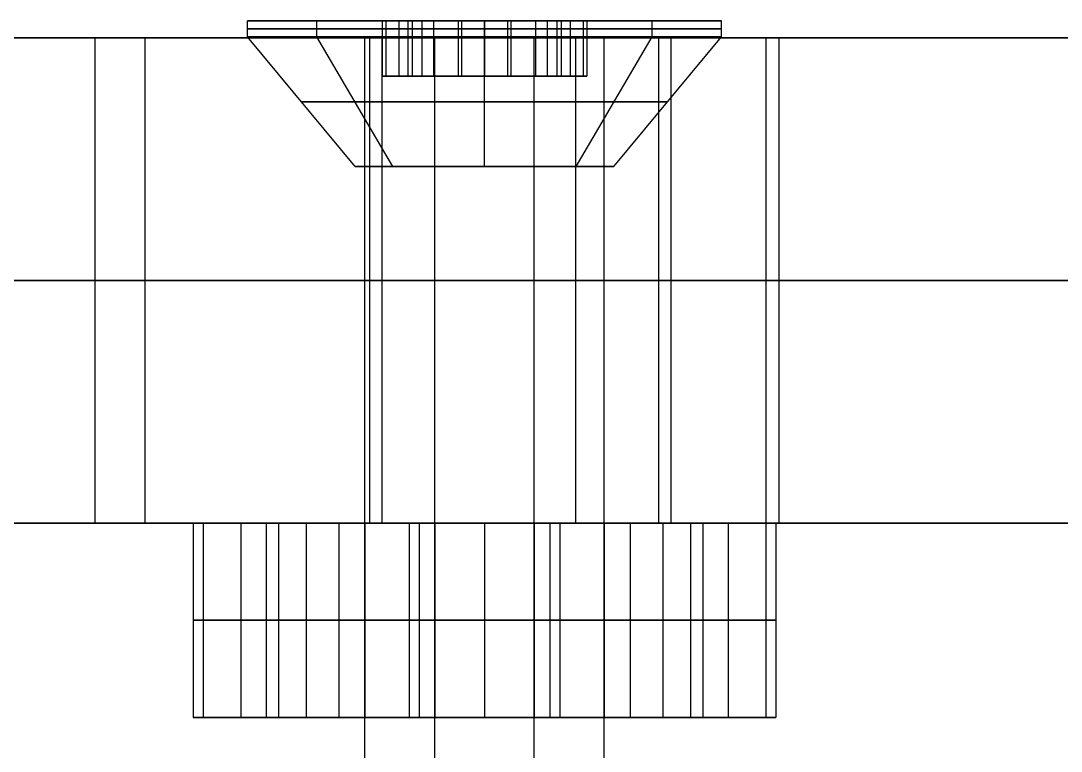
# Model space of a CAD drawing. Header units: millimetres. Extents: x -170 to 170, y -1654 to 210.
# Drawn here: x -63.49 to -31.34, y -35.07 to -12.5 of the extents above; entities that cross this region are included whole.
import ezdxf

# ---------------------------------------------------------------- set-up
doc = ezdxf.new("R2010")
doc.units = ezdxf.units.MM
doc.header["$MEASUREMENT"] = 0
doc.layers.add('V1', color=7, linetype='Continuous', true_color=0x000000)

msp = doc.modelspace()

# ---------------------------------------------------------------- linework, layer by layer
at = {"layer": 'V1'}
for p, q in [((-56.479, -12.5, 136.321), (-52.317, -12.5, 136.321)), ((-51.392, -12.5, 371.446), (-54.335, -12.5, 368.503)), ((-51.093, -12.5, 375.613), (-54.335, -12.5, 378.856)), ((-49.159, -12.5, 143.642), (-49.159, -12.5, 139.056)), ((-49.159, -12.5, 133.585), (-49.159, -12.5, 129)), ((-43.982, -12.5, 368.503), (-47.224, -12.5, 371.745)), ((-43.982, -12.5, 378.856), (-46.925, -12.5, 375.913)), ((-46, -12.5, 136.321), (-41.838, -12.5, 136.321)), ((-53.159, -17, 136.321), (-56.479, -13, 136.321)), ((-51.987, -17, 376.508), (-54.335, -13, 378.856)), ((-51.987, -17, 370.851), (-54.335, -13, 368.503)), ((53.619, -13.028, 204), (-53.619, -13.028, 204)), ((-49.159, -17, 132.321), (-49.159, -13, 129)), ((-49.159, -17, 140.321), (-49.159, -13, 143.642)), ((-46.33, -17, 370.851), (-43.982, -13, 368.503)), ((-46.33, -17, 376.508), (-43.982, -13, 378.856)), ((-45.159, -17, 136.321), (-41.838, -13, 136.321)), ((-46, -14.215, 136.321), (-52.317, -14.215, 136.321)), ((-51.392, -14.215, 371.446), (-46.925, -14.215, 375.913)), ((-47.224, -14.215, 371.745), (-51.093, -14.215, 375.613)), ((-49.159, -14.215, 139.056), (-49.159, -14.215, 133.585)), ((-153, -28.028, 25), (153, -28.028, 25)), ((-53.159, -28.028, 136.321), (-58.159, -28.028, 136.321)), ((-55.522, -28.028, 367.315), (-51.987, -28.028, 370.851)), ((-51.987, -28.028, 376.508), (-54.67, -28.028, 379.191)), ((53.619, -28.028, 204), (-53.619, -28.028, 204)), ((-49.159, -28.028, 144.115), (-49.159, -28.028, 140.321)), ((-49.159, -28.028, 132.321), (-49.159, -28.028, 128.527)), ((-43.647, -28.028, 368.168), (-46.33, -28.028, 370.851)), ((-46.33, -28.028, 376.508), (-42.795, -28.028, 380.043)), ((-40.159, -28.028, 136.321), (-45.159, -28.028, 136.321)), ((-53.159, -34.028, 136.321), (-58.159, -34.028, 136.321)), ((-55.522, -34.028, 367.315), (-51.987, -34.028, 370.851)), ((-51.987, -34.028, 376.508), (-54.67, -34.028, 379.191)), ((-49.159, -34.028, 144.115), (-49.159, -34.028, 140.321)), ((-49.159, -34.028, 132.321), (-49.159, -34.028, 128.527)), ((-43.647, -34.028, 368.168), (-46.33, -34.028, 370.851)), ((-46.33, -34.028, 376.508), (-42.795, -34.028, 380.043)), ((-40.159, -34.028, 136.321), (-45.159, -34.028, 136.321))]:
    msp.add_line(p, q, dxfattribs=at)
at = {"layer": 'V1', "extrusion": (5.26153e-16, 1, -4.17519e-16)}
msp.add_circle((49.159, 373.679, -13), 7.321, dxfattribs=at)
at = {"layer": 'V1', "extrusion": (-7.68154e-17, 1, 6.67277e-16)}
msp.add_circle((49.159, 136.321, -13), 7.321, dxfattribs=at)
at = {"layer": 'V1', "extrusion": (6.14523e-16, 1, 0)}
msp.add_circle((49.159, 373.679, -15), 5.66, dxfattribs=at)
at = {"layer": 'V1', "extrusion": (-7.68154e-17, 1, 6.14523e-16)}
msp.add_circle((49.159, 136.321, -15), 5.66, dxfattribs=at)
at = {"layer": 'V1', "extrusion": (1.80234e-17, 1, 9.061e-17)}
for start, end in [(157.5, 45), (45, 157.5)]:
    msp.add_arc((49.159, 373.679, -17), 4, start, end, dxfattribs=at)
at = {"layer": 'V1', "extrusion": (-7.68154e-17, 1, -5.13264e-17)}
for start, end in [(270, 22.5), (22.5, 270)]:
    msp.add_arc((49.159, 136.321, -17), 4, start, end, dxfattribs=at)
at = {"layer": 'V1'}
for points, weights, knots in [([(-54.335, -12.5, 378.856), (-49.159, -12.5, 384.032), (-43.982, -12.5, 378.856), (-38.805, -12.5, 373.679), (-43.982, -12.5, 368.503), (-49.159, -12.5, 363.326), (-54.335, -12.5, 368.503), (-59.512, -12.5, 373.679), (-54.335, -12.5, 378.856)], [1, 0.707106781187, 1, 0.707106781187, 1, 0.707106781187, 1, 0.707106781187, 1], [-45.997759, -45.997759, -45.997759, -34.49832, -34.49832, -22.99888, -22.99888, -11.49944, -11.49944, 0, 0, 0]), ([(-49.159, -12.5, 129), (-56.479, -12.5, 129), (-56.479, -12.5, 136.321), (-56.479, -12.5, 143.642), (-49.159, -12.5, 143.642), (-41.838, -12.5, 143.642), (-41.838, -12.5, 136.321), (-41.838, -12.5, 129), (-49.159, -12.5, 129)], [1, 0.707106781187, 1, 0.707106781187, 1, 0.707106781187, 1, 0.707106781187, 1], [-45.997759, -45.997759, -45.997759, -34.49832, -34.49832, -22.99888, -22.99888, -11.49944, -11.49944, 0, 0, 0]), ([(-54.335, -12.75, 378.856), (-49.159, -12.75, 384.032), (-43.982, -12.75, 378.856), (-38.805, -12.75, 373.679), (-43.982, -12.75, 368.503), (-49.159, -12.75, 363.326), (-54.335, -12.75, 368.503), (-59.512, -12.75, 373.679), (-54.335, -12.75, 378.856)], [1, 0.707106781187, 1, 0.707106781187, 1, 0.707106781187, 1, 0.707106781187, 1], [-45.997759, -45.997759, -45.997759, -34.49832, -34.49832, -22.99888, -22.99888, -11.49944, -11.49944, 0, 0, 0]), ([(-49.159, -12.75, 129), (-56.479, -12.75, 129), (-56.479, -12.75, 136.321), (-56.479, -12.75, 143.642), (-49.159, -12.75, 143.642), (-41.838, -12.75, 143.642), (-41.838, -12.75, 136.321), (-41.838, -12.75, 129), (-49.159, -12.75, 129)], [1, 0.707106781187, 1, 0.707106781187, 1, 0.707106781187, 1, 0.707106781187, 1], [-45.997759, -45.997759, -45.997759, -34.49832, -34.49832, -22.99888, -22.99888, -11.49944, -11.49944, 0, 0, 0]), ([(153, -13.028, 255), (153, -13.028, 408), (0, -13.028, 408), (-153, -13.028, 408), (-153, -13.028, 255)], [1, 0.707106781187, 1, 0.707106781187, 1], [-1296.663676, -1296.663676, -1296.663676, -1056.331838, -1056.331838, -816, -816, -816]), ([(-46.343, -13.028, 169.249), (-48.162, -13.028, 164.859), (-52.713, -13.028, 163.496), (-57.265, -13.028, 162.133), (-61.196, -13.028, 164.8)], [1, 0.903232105356, 1, 0.903232128428, 0.999999953857], [-31.498725, -31.498725, -31.498725, -22.627642, -22.627642, -13.75656, -13.75656, -13.75656]), ([(-61.196, -13.028, 345.2), (-57.265, -13.028, 347.867), (-52.713, -13.028, 346.504), (-48.162, -13.028, 345.141), (-46.343, -13.028, 340.751)], [1, 0.903232105356, 1, 0.903232128428, 0.999999953857], [27.506203, 27.506203, 27.506203, 36.377286, 36.377286, 45.248368, 45.248368, 45.248368]), ([(-45.463, -13.028, 375.21), (-43.932, -13.028, 371.514), (-47.628, -13.028, 369.984), (-51.323, -13.028, 368.453), (-52.854, -13.028, 372.149), (-54.385, -13.028, 375.844), (-50.689, -13.028, 377.375), (-46.994, -13.028, 378.905), (-45.463, -13.028, 375.21)], [1, 0.707106781187, 1, 0.707106781187, 1, 0.707106781187, 1, 0.707106851018, 0.999999860338], [0, 0, 0, 6.283186, 6.283186, 12.566371, 12.566371, 18.849557, 18.849557, 25.132741, 25.132741, 25.132741]), ([(-52.854, -13.028, 137.852), (-51.323, -13.028, 141.547), (-47.628, -13.028, 140.016), (-43.932, -13.028, 138.486), (-45.463, -13.028, 134.79), (-46.994, -13.028, 131.095), (-50.689, -13.028, 132.625), (-54.385, -13.028, 134.156), (-52.854, -13.028, 137.852)], [0.999999860338, 0.707106851018, 1, 0.707106781187, 1, 0.707106781187, 1, 0.707106781187, 1], [0, 0, 0, 6.283184, 6.283184, 12.56637, 12.56637, 18.849556, 18.849556, 25.132741, 25.132741, 25.132741]), ([(153, -20.528, 255), (153, -20.528, 408), (0, -20.528, 408), (-153, -20.528, 408), (-153, -20.528, 255)], [1, 0.707106781187, 1, 0.707106781187, 1], [-1296.663676, -1296.663676, -1296.663676, -1056.331838, -1056.331838, -816, -816, -816]), ([(153, -28.028, 255), (153, -28.028, 408), (0, -28.028, 408), (-153, -28.028, 408), (-153, -28.028, 255)], [1, 0.707106781187, 1, 0.707106781187, 1], [-1296.663676, -1296.663676, -1296.663676, -1056.331838, -1056.331838, -816, -816, -816]), ([(-46.343, -28.028, 169.249), (-48.162, -28.028, 164.859), (-52.713, -28.028, 163.496), (-57.265, -28.028, 162.133), (-61.196, -28.028, 164.8)], [1, 0.903232105356, 1, 0.903232105356, 1], [-31.498725, -31.498725, -31.498725, -22.627643, -22.627643, -13.75656, -13.75656, -13.75656]), ([(-61.196, -28.028, 345.2), (-57.265, -28.028, 347.867), (-52.713, -28.028, 346.504), (-48.162, -28.028, 345.141), (-46.343, -28.028, 340.751)], [1, 0.903232105356, 1, 0.903232128428, 0.999999953857], [27.506203, 27.506203, 27.506203, 36.377286, 36.377286, 45.248368, 45.248368, 45.248368]), ([(-45.463, -28.028, 375.21), (-46.994, -28.028, 378.905), (-50.689, -28.028, 377.375), (-54.385, -28.028, 375.844), (-52.854, -28.028, 372.148), (-51.323, -28.028, 368.453), (-47.628, -28.028, 369.984), (-43.932, -28.028, 371.514), (-45.463, -28.028, 375.21)], [0.999999860338, 0.707106851018, 1, 0.707106781187, 1, 0.707106781187, 1, 0.707106851018, 0.999999860338], [-25.132741, -25.132741, -25.132741, -18.849557, -18.849557, -12.566371, -12.566371, -6.283185, -6.283185, 0, 0, 0]), ([(-52.854, -28.028, 137.852), (-54.385, -28.028, 134.156), (-50.689, -28.028, 132.625), (-46.994, -28.028, 131.095), (-45.463, -28.028, 134.79), (-43.932, -28.028, 138.486), (-47.628, -28.028, 140.016), (-51.323, -28.028, 141.547), (-52.854, -28.028, 137.852)], [0.999999860338, 0.707106851018, 1, 0.707106781187, 1, 0.707106781187, 1, 0.707106851018, 0.999999860338], [-25.132741, -25.132741, -25.132741, -18.849557, -18.849557, -12.566371, -12.566371, -6.283185, -6.283185, 0, 0, 0]), ([(-45.463, -28.028, 375.21), (-43.932, -28.028, 371.514), (-47.628, -28.028, 369.984), (-51.323, -28.028, 368.453), (-52.854, -28.028, 372.149), (-54.385, -28.028, 375.844), (-50.689, -28.028, 377.375), (-46.994, -28.028, 378.905), (-45.463, -28.028, 375.21)], [1, 0.707106781187, 1, 0.707106781187, 1, 0.707106781187, 1, 0.707106851018, 0.999999860338], [0, 0, 0, 6.283186, 6.283186, 12.566371, 12.566371, 18.849557, 18.849557, 25.132741, 25.132741, 25.132741]), ([(-52.854, -28.028, 137.852), (-51.323, -28.028, 141.547), (-47.628, -28.028, 140.016), (-43.932, -28.028, 138.486), (-45.463, -28.028, 134.79), (-46.994, -28.028, 131.095), (-50.689, -28.028, 132.625), (-54.385, -28.028, 134.156), (-52.854, -28.028, 137.852)], [0.999999860338, 0.707106851018, 1, 0.707106781187, 1, 0.707106781187, 1, 0.707106781187, 1], [0, 0, 0, 6.283184, 6.283184, 12.56637, 12.56637, 18.849556, 18.849556, 25.132741, 25.132741, 25.132741]), ([(-45.463, -34.028, 375.21), (-46.994, -34.028, 378.905), (-50.689, -34.028, 377.375), (-54.385, -34.028, 375.844), (-52.854, -34.028, 372.148), (-51.323, -34.028, 368.453), (-47.628, -34.028, 369.984), (-43.932, -34.028, 371.514), (-45.463, -34.028, 375.21)], [1, 0.707106781187, 1, 0.707106781187, 1, 0.707106781187, 1, 0.707106781187, 1], [-25.132741, -25.132741, -25.132741, -18.849556, -18.849556, -12.566371, -12.566371, -6.283185, -6.283185, 0, 0, 0]), ([(-52.854, -34.028, 137.852), (-54.385, -34.028, 134.156), (-50.689, -34.028, 132.625), (-46.994, -34.028, 131.095), (-45.463, -34.028, 134.79), (-43.932, -34.028, 138.486), (-47.628, -34.028, 140.016), (-51.323, -34.028, 141.547), (-52.854, -34.028, 137.852)], [1, 0.707106781187, 1, 0.707106781187, 1, 0.707106781187, 1, 0.707106781187, 1], [-25.132741, -25.132741, -25.132741, -18.849556, -18.849556, -12.566371, -12.566371, -6.283185, -6.283185, 0, 0, 0])]:
    msp.add_rational_spline(points, weights, degree=2, knots=knots, dxfattribs=at)
for points in [[(-56.479, -13, 136.321), (-56.479, -12.75, 136.321), (-56.479, -12.5, 136.321)], [(-54.335, -13, 378.856), (-54.335, -12.75, 378.856), (-54.335, -12.5, 378.856)], [(-54.335, -13, 368.503), (-54.335, -12.75, 368.503), (-54.335, -12.5, 368.503)], [(-52.317, -12.5, 136.321), (-51.527, -12.5, 134.953), (-50.738, -12.5, 133.585)], [(-50.738, -12.5, 139.056), (-51.527, -12.5, 137.688), (-52.317, -12.5, 136.321)], [(-52.317, -12.5, 136.321), (-52.317, -13.358, 136.321), (-52.317, -14.215, 136.321)], [(-49.976, -12.5, 376.73), (-51.093, -12.5, 375.613), (-52.209, -12.5, 374.497)], [(-52.209, -12.5, 374.497), (-51.801, -12.5, 372.971), (-51.392, -12.5, 371.446)], [(-52.209, -12.5, 374.497), (-52.209, -13.358, 374.497), (-52.209, -14.215, 374.497)], [(-51.801, -12.5, 372.971), (-51.801, -13.358, 372.971), (-51.801, -14.215, 372.971)], [(-51.527, -12.5, 134.953), (-51.527, -13.358, 134.953), (-51.527, -14.215, 134.953)], [(-51.527, -12.5, 137.688), (-51.527, -13.358, 137.688), (-51.527, -14.215, 137.688)], [(-51.392, -12.5, 371.446), (-49.867, -12.5, 371.037), (-48.341, -12.5, 370.628)], [(-51.392, -12.5, 371.446), (-51.392, -13.358, 371.446), (-51.392, -14.215, 371.446)], [(-51.093, -12.5, 375.613), (-51.093, -13.358, 375.613), (-51.093, -14.215, 375.613)], [(-50.738, -12.5, 133.585), (-49.159, -12.5, 133.585), (-47.579, -12.5, 133.585)], [(-47.579, -12.5, 139.056), (-49.159, -12.5, 139.056), (-50.738, -12.5, 139.056)], [(-50.738, -12.5, 133.585), (-50.738, -13.358, 133.585), (-50.738, -14.215, 133.585)], [(-50.738, -12.5, 139.056), (-50.738, -13.358, 139.056), (-50.738, -14.215, 139.056)], [(-46.925, -12.5, 375.913), (-48.451, -12.5, 376.321), (-49.976, -12.5, 376.73)], [(-49.976, -12.5, 376.73), (-49.976, -13.358, 376.73), (-49.976, -14.215, 376.73)], [(-49.867, -12.5, 371.037), (-49.867, -13.358, 371.037), (-49.867, -14.215, 371.037)], [(-49.159, -13, 129), (-49.159, -12.75, 129), (-49.159, -12.5, 129)], [(-49.159, -13, 143.642), (-49.159, -12.75, 143.642), (-49.159, -12.5, 143.642)], [(-49.159, -12.5, 133.585), (-49.159, -13.358, 133.585), (-49.159, -14.215, 133.585)], [(-49.159, -12.5, 139.056), (-49.159, -13.358, 139.056), (-49.159, -14.215, 139.056)], [(-48.451, -12.5, 376.321), (-48.451, -13.358, 376.321), (-48.451, -14.215, 376.321)], [(-48.341, -12.5, 370.628), (-47.224, -12.5, 371.745), (-46.108, -12.5, 372.862)], [(-48.341, -12.5, 370.628), (-48.341, -13.358, 370.628), (-48.341, -14.215, 370.628)], [(-47.579, -12.5, 133.585), (-46.79, -12.5, 134.953), (-46, -12.5, 136.321)], [(-46, -12.5, 136.321), (-46.79, -12.5, 137.688), (-47.579, -12.5, 139.056)], [(-47.579, -12.5, 133.585), (-47.579, -13.358, 133.585), (-47.579, -14.215, 133.585)], [(-47.579, -12.5, 139.056), (-47.579, -13.358, 139.056), (-47.579, -14.215, 139.056)], [(-47.224, -12.5, 371.745), (-47.224, -13.358, 371.745), (-47.224, -14.215, 371.745)], [(-46.108, -12.5, 372.862), (-46.516, -12.5, 374.387), (-46.925, -12.5, 375.913)], [(-46.925, -12.5, 375.913), (-46.925, -13.358, 375.913), (-46.925, -14.215, 375.913)], [(-46.79, -12.5, 134.953), (-46.79, -13.358, 134.953), (-46.79, -14.215, 134.953)], [(-46.79, -12.5, 137.688), (-46.79, -13.358, 137.688), (-46.79, -14.215, 137.688)], [(-46.516, -12.5, 374.387), (-46.516, -13.358, 374.387), (-46.516, -14.215, 374.387)], [(-46.108, -12.5, 372.862), (-46.108, -13.358, 372.862), (-46.108, -14.215, 372.862)], [(-46, -12.5, 136.321), (-46, -13.358, 136.321), (-46, -14.215, 136.321)], [(-43.982, -13, 378.856), (-43.982, -12.75, 378.856), (-43.982, -12.5, 378.856)], [(-43.982, -13, 368.503), (-43.982, -12.75, 368.503), (-43.982, -12.5, 368.503)], [(-41.838, -13, 136.321), (-41.838, -12.75, 136.321), (-41.838, -12.5, 136.321)], [(-153, -13.028), (0, -13.028), (153, -13.028)], [(153, -13.028, -15), (0, -13.028, -15), (-153, -13.028, -15)], [(153, -13.028), (0, -13.028), (-153, -13.028)], [(153, -13.028, -7.5), (0, -13.028, -7.5), (-153, -13.028, -7.5)], [(-61.196, -13.028, 164.8), (-61.196, -20.528, 164.8), (-61.196, -28.028, 164.8)], [(-61.196, -13.028, 345.2), (-61.196, -20.528, 345.2), (-61.196, -28.028, 345.2)], [(-59.658, -13.028, 211.218), (-59.658, -20.528, 211.218), (-59.658, -28.028, 211.218)], [(-59.658, -13.028, 298.782), (-59.658, -20.528, 298.782), (-59.658, -28.028, 298.782)], [(-52.854, -28.028, 137.852), (-52.854, -20.528, 137.852), (-52.854, -13.028, 137.852)], [(-52.854, -28.028, 372.149), (-52.854, -20.528, 372.149), (-52.854, -13.028, 372.149)], [(-52.713, -13.028, 163.496), (-52.713, -20.528, 163.496), (-52.713, -28.028, 163.496)], [(-52.713, -13.028, 346.504), (-52.713, -20.528, 346.504), (-52.713, -28.028, 346.504)], [(-52.326, -13.028, 202.674), (-52.326, -20.528, 202.674), (-52.326, -28.028, 202.674)], [(-52.326, -13.028, 307.326), (-52.326, -20.528, 307.326), (-52.326, -28.028, 307.326)], [(-50.689, -28.028, 377.375), (-50.689, -20.528, 377.375), (-50.689, -13.028, 377.375)], [(-50.689, -28.028, 132.625), (-50.689, -20.528, 132.625), (-50.689, -13.028, 132.625)], [(-47.628, -28.028, 369.984), (-47.628, -20.528, 369.984), (-47.628, -13.028, 369.984)], [(-47.628, -28.028, 140.016), (-47.628, -20.528, 140.016), (-47.628, -13.028, 140.016)], [(-40.46, -13.028, 183.453), (-43.402, -13.028, 176.351), (-46.343, -13.028, 169.249)], [(-46.343, -13.028, 169.249), (-46.343, -20.528, 169.249), (-46.343, -28.028, 169.249)], [(-46.343, -13.028, 340.751), (-43.402, -13.028, 333.649), (-40.46, -13.028, 326.547)], [(-46.343, -13.028, 340.751), (-46.343, -20.528, 340.751), (-46.343, -28.028, 340.751)], [(-45.463, -28.028, 375.21), (-45.463, -20.528, 375.21), (-45.463, -13.028, 375.21)], [(-45.463, -28.028, 134.79), (-45.463, -20.528, 134.79), (-45.463, -13.028, 134.79)], [(-43.782, -13.028, 195.342), (-43.782, -20.528, 195.342), (-43.782, -28.028, 195.342)], [(-43.782, -13.028, 314.658), (-43.782, -20.528, 314.658), (-43.782, -28.028, 314.658)], [(-43.402, -13.028, 176.351), (-43.402, -20.528, 176.351), (-43.402, -28.028, 176.351)], [(-43.402, -13.028, 333.649), (-43.402, -20.528, 333.649), (-43.402, -28.028, 333.649)], [(-40.46, -13.028, 183.453), (-40.46, -20.528, 183.453), (-40.46, -28.028, 183.453)], [(-40.46, -13.028, 326.547), (-40.46, -20.528, 326.547), (-40.46, -28.028, 326.547)], [(-40.068, -13.028, 189.971), (-40.068, -20.528, 189.971), (-40.068, -28.028, 189.971)], [(-40.068, -13.028, 320.029), (-40.068, -20.528, 320.029), (-40.068, -28.028, 320.029)], [(-52.317, -14.215, 136.321), (-51.527, -14.215, 134.953), (-50.738, -14.215, 133.585)], [(-50.738, -14.215, 139.056), (-51.527, -14.215, 137.688), (-52.317, -14.215, 136.321)], [(-49.976, -14.215, 376.73), (-51.093, -14.215, 375.613), (-52.209, -14.215, 374.497)], [(-52.209, -14.215, 374.497), (-51.801, -14.215, 372.971), (-51.392, -14.215, 371.446)], [(-51.392, -14.215, 371.446), (-49.867, -14.215, 371.037), (-48.341, -14.215, 370.628)], [(-50.738, -14.215, 133.585), (-49.159, -14.215, 133.585), (-47.579, -14.215, 133.585)], [(-47.579, -14.215, 139.056), (-49.159, -14.215, 139.056), (-50.738, -14.215, 139.056)], [(-46.925, -14.215, 375.913), (-48.451, -14.215, 376.321), (-49.976, -14.215, 376.73)], [(-48.341, -14.215, 370.628), (-47.224, -14.215, 371.745), (-46.108, -14.215, 372.862)], [(-47.579, -14.215, 133.585), (-46.79, -14.215, 134.953), (-46, -14.215, 136.321)], [(-46, -14.215, 136.321), (-46.79, -14.215, 137.688), (-47.579, -14.215, 139.056)], [(-46.108, -14.215, 372.862), (-46.516, -14.215, 374.387), (-46.925, -14.215, 375.913)], [(-52.854, -81.215, 372.148), (-52.854, -49.107, 372.148), (-52.854, -17, 372.148)], [(-52.854, -81.215, 137.852), (-52.854, -49.107, 137.852), (-52.854, -17, 137.852)], [(-50.689, -81.215, 377.375), (-50.689, -49.107, 377.375), (-50.689, -17, 377.375)], [(-50.689, -81.215, 132.625), (-50.689, -49.107, 132.625), (-50.689, -17, 132.625)], [(-47.628, -81.215, 369.984), (-47.628, -49.107, 369.984), (-47.628, -17, 369.984)], [(-47.628, -81.215, 140.016), (-47.628, -49.107, 140.016), (-47.628, -17, 140.016)], [(-45.463, -81.215, 375.21), (-45.463, -49.107, 375.21), (-45.463, -17, 375.21)], [(-45.463, -81.215, 134.79), (-45.463, -49.107, 134.79), (-45.463, -17, 134.79)], [(-153, -20.528), (0, -20.528), (153, -20.528)], [(-153, -28.028), (0, -28.028), (153, -28.028)], [(153, -28.028, 50), (0, -28.028, 50), (-153, -28.028, 50)], [(-153, -28.028), (0, -28.028), (153, -28.028)], [(-58.159, -28.028, 136.321), (-55.909, -28.028, 140.218), (-53.659, -28.028, 144.115)], [(-58.159, -28.028, 136.321), (-58.159, -31.028, 136.321), (-58.159, -34.028, 136.321)], [(-53.659, -28.028, 128.527), (-55.909, -28.028, 132.424), (-58.159, -28.028, 136.321)], [(-55.522, -28.028, 367.315), (-56.687, -28.028, 371.662), (-57.852, -28.028, 376.009)], [(-57.852, -28.028, 376.009), (-57.852, -31.028, 376.009), (-57.852, -34.028, 376.009)], [(-57.852, -28.028, 376.009), (-54.67, -28.028, 379.191), (-51.488, -28.028, 382.373)], [(-56.687, -28.028, 371.662), (-56.687, -31.028, 371.662), (-56.687, -34.028, 371.662)], [(-55.909, -28.028, 140.218), (-55.909, -31.028, 140.218), (-55.909, -34.028, 140.218)], [(-55.909, -28.028, 132.424), (-55.909, -31.028, 132.424), (-55.909, -34.028, 132.424)], [(-46.829, -28.028, 364.986), (-51.176, -28.028, 366.151), (-55.522, -28.028, 367.315)], [(-55.522, -28.028, 367.315), (-55.522, -31.028, 367.315), (-55.522, -34.028, 367.315)], [(-54.67, -28.028, 379.191), (-54.67, -31.028, 379.191), (-54.67, -34.028, 379.191)], [(-53.659, -28.028, 144.115), (-53.659, -31.028, 144.115), (-53.659, -34.028, 144.115)], [(-53.659, -28.028, 144.115), (-49.159, -28.028, 144.115), (-44.659, -28.028, 144.115)], [(-44.659, -28.028, 128.527), (-49.159, -28.028, 128.527), (-53.659, -28.028, 128.527)], [(-53.659, -28.028, 128.527), (-53.659, -31.028, 128.527), (-53.659, -34.028, 128.527)], [(-52.854, -28.028, 372.148), (-52.854, -31.028, 372.148), (-52.854, -34.028, 372.148)], [(-52.854, -28.028, 137.852), (-52.854, -31.028, 137.852), (-52.854, -34.028, 137.852)], [(-51.488, -28.028, 382.373), (-51.488, -31.028, 382.373), (-51.488, -34.028, 382.373)], [(-51.488, -28.028, 382.373), (-47.141, -28.028, 381.208), (-42.795, -28.028, 380.043)], [(-51.176, -28.028, 366.151), (-51.176, -31.028, 366.151), (-51.176, -34.028, 366.151)], [(-50.689, -28.028, 377.375), (-50.689, -31.028, 377.375), (-50.689, -34.028, 377.375)], [(-50.689, -28.028, 132.625), (-50.689, -31.028, 132.625), (-50.689, -34.028, 132.625)], [(-49.159, -28.028, 144.115), (-49.159, -31.028, 144.115), (-49.159, -34.028, 144.115)], [(-49.159, -28.028, 128.527), (-49.159, -31.028, 128.527), (-49.159, -34.028, 128.527)], [(-47.628, -28.028, 369.984), (-47.628, -31.028, 369.984), (-47.628, -34.028, 369.984)], [(-47.628, -28.028, 140.016), (-47.628, -31.028, 140.016), (-47.628, -34.028, 140.016)], [(-47.141, -28.028, 381.208), (-47.141, -31.028, 381.208), (-47.141, -34.028, 381.208)], [(-40.465, -28.028, 371.35), (-43.647, -28.028, 368.168), (-46.829, -28.028, 364.986)], [(-46.829, -28.028, 364.986), (-46.829, -31.028, 364.986), (-46.829, -34.028, 364.986)], [(-40.46, -28.028, 183.453), (-43.402, -28.028, 176.351), (-46.343, -28.028, 169.249)], [(-46.343, -28.028, 340.751), (-43.402, -28.028, 333.649), (-40.46, -28.028, 326.547)], [(-45.463, -28.028, 375.21), (-45.463, -31.028, 375.21), (-45.463, -34.028, 375.21)], [(-45.463, -28.028, 134.79), (-45.463, -31.028, 134.79), (-45.463, -34.028, 134.79)], [(-44.659, -28.028, 144.115), (-44.659, -31.028, 144.115), (-44.659, -34.028, 144.115)], [(-44.659, -28.028, 144.115), (-42.409, -28.028, 140.218), (-40.159, -28.028, 136.321)], [(-40.159, -28.028, 136.321), (-42.409, -28.028, 132.424), (-44.659, -28.028, 128.527)], [(-44.659, -28.028, 128.527), (-44.659, -31.028, 128.527), (-44.659, -34.028, 128.527)], [(-43.647, -28.028, 368.168), (-43.647, -31.028, 368.168), (-43.647, -34.028, 368.168)], [(-42.795, -28.028, 380.043), (-41.63, -28.028, 375.697), (-40.465, -28.028, 371.35)], [(-42.795, -28.028, 380.043), (-42.795, -31.028, 380.043), (-42.795, -34.028, 380.043)], [(-42.409, -28.028, 140.218), (-42.409, -31.028, 140.218), (-42.409, -34.028, 140.218)], [(-42.409, -28.028, 132.424), (-42.409, -31.028, 132.424), (-42.409, -34.028, 132.424)], [(-41.63, -28.028, 375.697), (-41.63, -31.028, 375.697), (-41.63, -34.028, 375.697)], [(-40.465, -28.028, 371.35), (-40.465, -31.028, 371.35), (-40.465, -34.028, 371.35)], [(-40.159, -28.028, 136.321), (-40.159, -31.028, 136.321), (-40.159, -34.028, 136.321)], [(-58.159, -31.028, 136.321), (-55.909, -31.028, 140.218), (-53.659, -31.028, 144.115)], [(-53.659, -31.028, 128.527), (-55.909, -31.028, 132.424), (-58.159, -31.028, 136.321)], [(-55.522, -31.028, 367.315), (-56.687, -31.028, 371.662), (-57.852, -31.028, 376.009)], [(-57.852, -31.028, 376.009), (-54.67, -31.028, 379.191), (-51.488, -31.028, 382.373)], [(-46.829, -31.028, 364.986), (-51.176, -31.028, 366.151), (-55.522, -31.028, 367.315)], [(-53.659, -31.028, 144.115), (-49.159, -31.028, 144.115), (-44.659, -31.028, 144.115)], [(-44.659, -31.028, 128.527), (-49.159, -31.028, 128.527), (-53.659, -31.028, 128.527)], [(-51.488, -31.028, 382.373), (-47.141, -31.028, 381.208), (-42.795, -31.028, 380.043)], [(-40.465, -31.028, 371.35), (-43.647, -31.028, 368.168), (-46.829, -31.028, 364.986)], [(-44.659, -31.028, 144.115), (-42.409, -31.028, 140.218), (-40.159, -31.028, 136.321)], [(-40.159, -31.028, 136.321), (-42.409, -31.028, 132.424), (-44.659, -31.028, 128.527)], [(-42.795, -31.028, 380.043), (-41.63, -31.028, 375.697), (-40.465, -31.028, 371.35)], [(-58.159, -34.028, 136.321), (-55.909, -34.028, 140.218), (-53.659, -34.028, 144.115)], [(-53.659, -34.028, 128.527), (-55.909, -34.028, 132.424), (-58.159, -34.028, 136.321)], [(-55.522, -34.028, 367.315), (-56.687, -34.028, 371.662), (-57.852, -34.028, 376.009)], [(-57.852, -34.028, 376.009), (-54.67, -34.028, 379.191), (-51.488, -34.028, 382.373)], [(-46.829, -34.028, 364.986), (-51.176, -34.028, 366.151), (-55.522, -34.028, 367.315)], [(-53.659, -34.028, 144.115), (-49.159, -34.028, 144.115), (-44.659, -34.028, 144.115)], [(-44.659, -34.028, 128.527), (-49.159, -34.028, 128.527), (-53.659, -34.028, 128.527)], [(-51.488, -34.028, 382.373), (-47.141, -34.028, 381.208), (-42.795, -34.028, 380.043)], [(-40.465, -34.028, 371.35), (-43.647, -34.028, 368.168), (-46.829, -34.028, 364.986)], [(-44.659, -34.028, 144.115), (-42.409, -34.028, 140.218), (-40.159, -34.028, 136.321)], [(-40.159, -34.028, 136.321), (-42.409, -34.028, 132.424), (-44.659, -34.028, 128.527)], [(-42.795, -34.028, 380.043), (-41.63, -34.028, 375.697), (-40.465, -34.028, 371.35)]]:
    msp.add_open_spline(points, degree=2, dxfattribs=at)
for points, weights in [([(-61.196, -13.028, 164.8), (-78.476, -13.028, 176.524), (-90.2, -13.028, 193.804)], [0.999999991484, 0.982140202738, 1]), ([(-90.2, -13.028, 316.196), (-78.476, -13.028, 333.476), (-61.196, -13.028, 345.2)], [0.999999991484, 0.982140206996, 0.999999991484]), ([(-71.547, -13.028, 214.54), (-64.3, -13.028, 217.542), (-59.658, -13.028, 211.218)], [1, 0.786795792469, 1]), ([(-59.658, -13.028, 298.782), (-64.3, -13.028, 292.458), (-71.547, -13.028, 295.46)], [0.999999898336, 0.786795894133, 0.999999898336]), ([(-59.658, -13.028, 211.218), (-52.939, -13.028, 202.061), (-43.782, -13.028, 195.342)], [0.999999994481, 0.988425558009, 1]), ([(-43.782, -13.028, 314.658), (-52.939, -13.028, 307.939), (-59.658, -13.028, 298.782)], [0.999999994481, 0.988425558009, 1]), ([(-43.782, -13.028, 195.342), (-37.458, -13.028, 190.7), (-40.46, -13.028, 183.453)], [0.999999898336, 0.786795894133, 0.999999898336]), ([(-40.46, -13.028, 326.547), (-37.458, -13.028, 319.3), (-43.782, -13.028, 314.658)], [0.999999898336, 0.786795843301, 1]), ([(-61.196, -28.028, 164.8), (-78.476, -28.028, 176.524), (-90.2, -28.028, 193.804)], [1, 0.98214019848, 1]), ([(-90.2, -28.028, 316.196), (-78.476, -28.028, 333.476), (-61.196, -28.028, 345.2)], [1, 0.98214019848, 1]), ([(-71.547, -28.028, 214.54), (-64.3, -28.028, 217.542), (-59.658, -28.028, 211.218)], [1, 0.786795792469, 1]), ([(-59.658, -28.028, 298.782), (-64.3, -28.028, 292.458), (-71.547, -28.028, 295.46)], [0.999999898336, 0.786795894133, 0.999999898336]), ([(-59.658, -28.028, 211.218), (-52.939, -28.028, 202.061), (-43.782, -28.028, 195.342)], [0.999999994481, 0.988425558009, 1]), ([(-43.782, -28.028, 314.658), (-52.939, -28.028, 307.939), (-59.658, -28.028, 298.782)], [0.999999994481, 0.988425558009, 1]), ([(-43.782, -28.028, 195.342), (-37.458, -28.028, 190.7), (-40.46, -28.028, 183.453)], [0.999999898336, 0.786795894133, 0.999999898336]), ([(-40.46, -28.028, 326.547), (-37.458, -28.028, 319.3), (-43.782, -28.028, 314.658)], [0.999999898336, 0.786795843301, 1])]:
    msp.add_rational_spline(points, weights, degree=2, dxfattribs=at)

doc.saveas('drawing.dxf')
